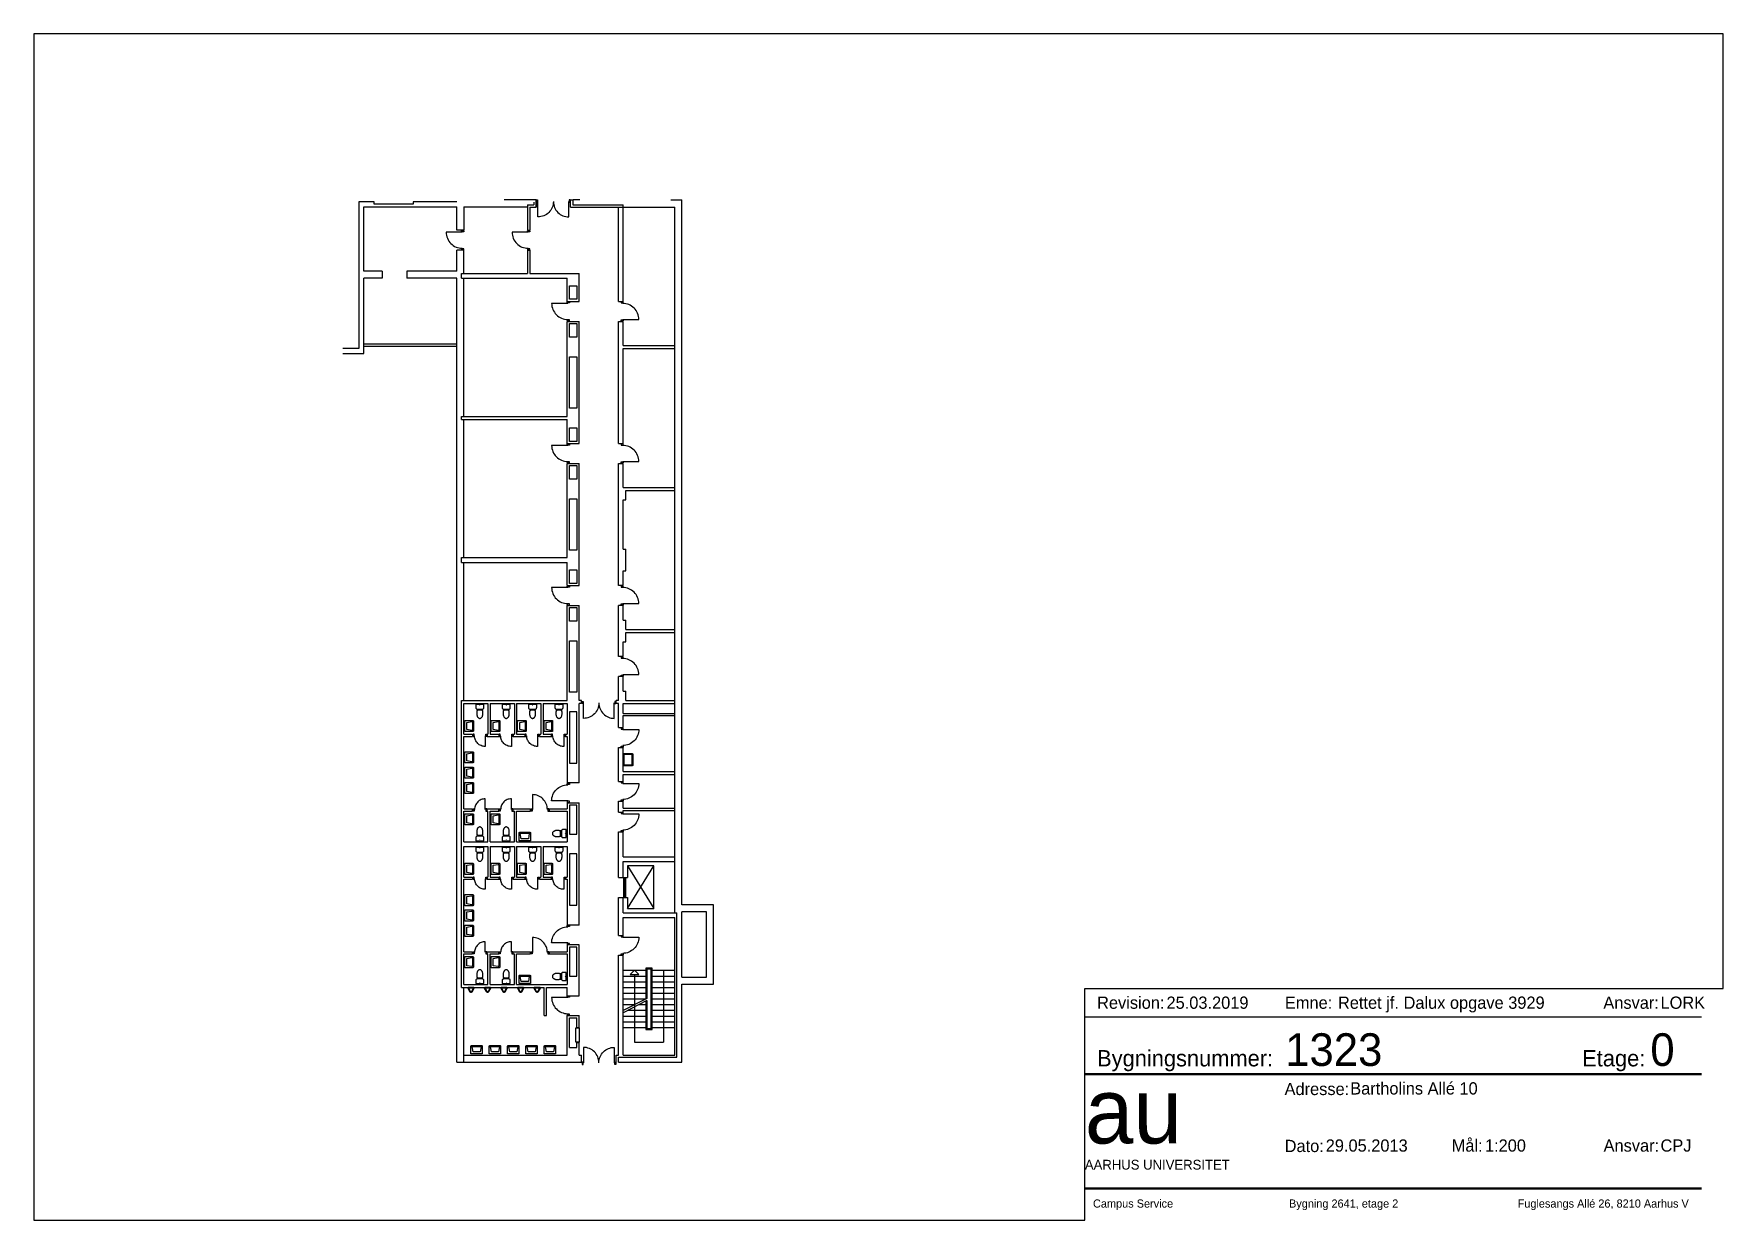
# Paper-space layout 'A3_pdf_liggende' of a CAD drawing. Header units: millimetres. Extents: x 0 to 414, y 0 to 291.
# The model-space entities are those that its viewports show. They can reach past a viewport. Long polylines and large blocks are cut down to what shows.
import ezdxf

# ---------------------------------------------------------------- set-up
doc = ezdxf.new("R2010")
doc.units = ezdxf.units.MM
doc.header["$LTSCALE"] = 100
doc.linetypes.add('HIDDEN', pattern=[5, 4, -1])
for name, color, linetype in [('A12----', 1, 'Continuous'), ('A21----', 7, 'Continuous'), ('A22--U-', 3, 'Continuous'), ('A24----', 1, 'Continuous'), ('A321---', 1, 'Continuous'), ('A59----', 2, 'Continuous'), ('A66----', 12, 'Continuous'), ('A89--Y-', 12, 'Continuous')]:
    doc.layers.add(name, color=color, linetype=linetype)
doc.layers.add('tegningsopsætning', color=7, linetype='Continuous', lineweight=50)
doc.styles.add('ISO', font='ISO')
doc.styles.add('tegningshoved str 3', font='', dxfattribs={"height": 3})
doc.styles.add('tegningshoved str 8', font='', dxfattribs={"height": 8})
doc.styles.get('tegningshoved str 3').set_extended_font_data('AU Passata')
doc.styles.get('tegningshoved str 8').set_extended_font_data('AU Passata')

# ---------------------------------------------------------------- blocks, each defined once
blk = doc.blocks.new('Tegningshoved')
at = {"layer": 'tegningsopsætning'}
for points in [[(0, 28), (151, 28)], [(0, 0), (151, 0)]]:
    blk.add_lwpolyline(points, dxfattribs=at)
at = {"layer": 'tegningsopsætning', "attachment_point": 1}
for s, width, insert, char_height in [('{\\fAU Passata|b0|i0|c0|p34;Bygningsnummer:}', 14.039, (3, 33.89), 4), ('{\\fAU Passata|b0|i0|c0|p34;Etage:}', 14.039, (121.82, 33.89), 4), ('{\\fAU Passata|b0|i0|c0|p34;Adresse:}', 14.039, (48.92, 25.86), 3), ('{\\fAU Passata|b0|i0|c0|p34;Mål:}', 14.039, (89.85, 12), 3), ('{\\fAU Passata|b0|i0|c0|p34;Dato:}', 14.039, (48.94, 11.9), 3), ('{\\fAU Passata|b0|i0|c0|p34;Ansvar:}', 14.039, (127.06, 12), 3), ('{\\fAU Passata|b0|i0|c0|p34;AARHUS UNIVERSITET}', 76.8942, (0, 7), 2.4)]:
    blk.add_mtext_dynamic_manual_height_columns(s, width=width, gutter_width=1250, heights=[0], dxfattribs=dict(at, insert=insert, char_height=char_height))
at = {"layer": 'tegningsopsætning', "attachment_point": 1, "style": 'ISO'}
for s, width, heights, insert, char_height in [('{\\fAU Peto|b0|i0|c0|p82;au}', 20.8914, [10], (0, 27), 16), ('{\\fAU Passata Light|b0|i0|c0|p34;Campus Service^I^I^I^IBygning 2641, etage 2^I^I^I^IFuglesangs Allé 26, 8210 Aarhus V}', 148.2946, [0], (2, -2.71), 2)]:
    blk.add_mtext_dynamic_manual_height_columns(s, width=width, gutter_width=1250, heights=heights, dxfattribs=dict(at, insert=insert, char_height=char_height))
blk = doc.blocks.new('aml. tegningshoved blok')
blk.add_blockref('Tegningshoved', (-156.36, 7.8))
at = {"layer": 'tegningsopsætning'}
for tag, p, height, style in [('XXXX', (-107.28, 37.8), 8, 'tegningshoved str 8'), ('X', (-17.84, 37.8), 8, 'tegningshoved str 8'), ('XXX', (-91.36, 30.8), 3, 'tegningshoved str 3'), ('XX.XX.2012', (-97.36, 16.8), 3, 'tegningshoved str 3'), ('1:XXX', (-58.36, 16.8), 3, 'tegningshoved str 3'), ('XXX', (-15.36, 16.8), 3, 'tegningshoved str 3')]:
    blk.add_attdef(tag, p, '', height=height, dxfattribs=dict(at, style=style))
blk = doc.blocks.new('Rev. blok')
for points in [[(-151, 11), (0, 11)], [(-151, 4), (0, 4)]]:
    blk.add_lwpolyline(points)
at = {"char_height": 3, "attachment_point": 1, "style": 'tegningshoved str 3'}
for s, insert in [('Revision:', (-148, 9)), ('Emne:', (-102, 9)), ('Ansvar:', (-24, 9))]:
    blk.add_mtext_dynamic_manual_height_columns(s, width=7, gutter_width=15, heights=[0], dxfattribs=dict(at, insert=insert))
at = {"style": 'tegningshoved str 3'}
for tag, p in [('XX.XX.2012', (-131, 6)), ('XXX', (-89, 6)), ('XXX', (-10, 6))]:
    blk.add_attdef(tag, p, '', height=3, dxfattribs=at)
blk = doc.blocks.new('D97V')
for points in [[(20, 0), (20, 110), (70, 110), (70, 0)], [(950, 0), (950, 110), (900, 110), (900, 0)]]:
    blk.add_lwpolyline(points, close=True)
blk.add_lwpolyline([(90, 30), (90, -760, 0.414214), (880, 30, 0.414214)], format="xyb")
blk = doc.blocks.new('D97H')
for points in [[(-950, 110), (-900, 110), (-900, 0), (-950, 0)], [(-20, 0), (-20, 110), (-70, 110), (-70, 0)]]:
    blk.add_lwpolyline(points, close=True)
blk.add_lwpolyline([(-90, 30), (-90, -760, -0.414214), (-880, 30)], format="xyb")
blk = doc.blocks.new('RENGVASK')
blk.add_line((-305, -35), (305, -35))
blk.add_lwpolyline([(300, 0, -0.414214), (305, -5), (305, -425, -0.414214), (270, -460), (-270, -460, -0.414214), (-305, -425), (-305, -5, -0.414214), (-300, 0)], format="xyb", close=True)
blk.add_lwpolyline([(260, -35, -0.414214), (270, -45), (270, -415, -0.414214), (260, -425), (-260, -425, -0.414214), (-270, -415), (-270, -45, -0.414214), (-260, -35)], format="xyb")
blk = doc.blocks.new('D169D')
for points in [[(20, 110), (70, 110), (70, 0), (20, 0)], [(1670, 0), (1670, 110), (1620, 110), (1620, 0)]]:
    blk.add_lwpolyline(points, close=True)
for points in [[(845, 30, -0.414214), (90, -725), (90, 30)], [(845, 30, 0.414214), (1600, -725), (1600, 30)]]:
    blk.add_lwpolyline(points, format="xyb")
blk = doc.blocks.new('PIL')
for p, q in [((0, 0), (-212, -212)), ((0, 0), (212, -212)), ((-212, -212), (212, -212))]:
    blk.add_line(p, q)
blk = doc.blocks.new('D71V')
for p, q in [((70, 110), (20, 110)), ((20, 110), (20, 0)), ((20, 0), (70, 0)), ((70, 0), (70, 110)), ((90, 28), (90, -492)), ((640, 0), (640, 110)), ((640, 110), (690, 110)), ((690, 0), (640, 0)), ((690, 110), (690, 0))]:
    blk.add_line(p, q)
blk.add_arc((91, 37), 529, 269.84255, 359.06613)
blk = doc.blocks.new('D71H')
for points in [[(-640, 110), (-690, 110), (-690, 0), (-640, 0)], [(-20, 0), (-70, 0), (-70, 110), (-20, 110)]]:
    blk.add_lwpolyline(points, close=True)
blk.add_lwpolyline([(-90, 28), (-90, -492, -0.41025), (-620, 28)], format="xyb")
blk = doc.blocks.new('D91H')
for points in [[(-840, 110), (-890, 110), (-890, 0), (-840, 0)], [(-20, 0), (-70, 0), (-70, 110), (-20, 110)]]:
    blk.add_lwpolyline(points, close=True)
blk.add_lwpolyline([(-820, 30, 0.414214), (-90, -700), (-90, 30)], format="xyb")
blk = doc.blocks.new('HV')
for points in [[(-235, -470, -0.414214), (-275, -430), (-275, -50), (275, -50), (275, -430, -0.414214), (235, -470)], [(-201, -420, -0.468921), (-221, -396), (-175, -150), (175, -150), (221, -396, -0.468921), (201, -420)]]:
    blk.add_lwpolyline(points, format="xyb", close=True)
blk = doc.blocks.new('TOI')
blk.add_lwpolyline([(-200, -200, 0.414214), (-125, -275), (125, -275, 0.414214), (200, -200), (200, -50), (-200, -50)], format="xyb", close=True)
blk.add_lwpolyline([(-132, -275), (-142, -375, 0.055722), (-150, -447), (-150, -500, 0.067326), (-138, -590, 0.079706), (-106, -659, 0.107125), (-54, -710, 0.140126), (0, -725, 0.140126), (54, -710, 0.107125), (106, -659, 0.079706), (138, -590, 0.067326), (150, -500), (150, -447, 0.055722), (142, -375), (132, -275)], format="xyb")
blk.add_lwpolyline([(142, -375), (94, -325), (-94, -325), (-142, -375)])
at = {"const_width": 19.8}
blk.add_lwpolyline([(-10, -97, 1), (10, -97, 1)], format="xyb", close=True, dxfattribs=at)
blk = doc.blocks.new('URINAL')
for points in [[(141, 0), (-141, 0, 0.579258), (-158, -30), (-69, -182, 0.573544), (69, -182), (158, -30, 0.579258)], [(123, -30), (-123, -30), (-43, -167, 0.573544), (43, -167)]]:
    blk.add_lwpolyline(points, format="xyb", close=True)

msp = doc.modelspace()

# ---------------------------------------------------------------- linework, layer by layer
at = {"layer": 'A12----'}
for p, q in [((-138867167, 257806467), (-138867167, 257807617)), ((-138866817, 257807617), (-138866817, 257806467)), ((-138866817, 257807617), (-138863697, 257807617)), ((-138863277, 257807607), (-138863277, 257807847)), ((-138861587, 257807607), (-138861587, 257807957)), ((-138861587, 257807607), (-138856677, 257807607)), ((-138861137, 257807957), (-138861467, 257807957)), ((-138859007, 257807607), (-138856487, 257807607)), ((-138856677, 257807957), (-138856137, 257807957)), ((-138856487, 257773027), (-138856487, 257807607)), ((-138856137, 257773422), (-138856137, 257807957)), ((-138866817, 257806467), (-138867167, 257806467)), ((-138866817, 257805497), (-138867167, 257805497)), ((-138867167, 257804467), (-138867167, 257805497)), ((-138867167, 257804467), (-138867167, 257805497)), ((-138866817, 257804347), (-138866817, 257805497)), ((-138870827, 257804467), (-138871717, 257804467)), ((-138870827, 257804467), (-138870827, 257804117)), ((-138869617, 257804467), (-138869617, 257804117)), ((-138867167, 257804467), (-138869617, 257804467)), ((-138870827, 257804117), (-138871717, 257804117)), ((-138867167, 257804117), (-138869617, 257804117)), ((-138867167, 257765707), (-138867167, 257804117)), ((-138867167, 257800787), (-138867167, 257804117)), ((-138866817, 257797347), (-138866817, 257804117)), ((-138866817, 257790427), (-138866817, 257797197)), ((-138866817, 257783427), (-138866817, 257790197)), ((-138856137, 257769872), (-138856137, 257773072)), ((-138856137, 257765707), (-138856137, 257769522)), ((-138866817, 257765707), (-138866817, 257769357)), ((-138867167, 257765707), (-138866817, 257765707)), ((-138859247, 257765707), (-138856137, 257765707))]:
    msp.add_line(p, q, dxfattribs=at)
for points in [[(-138856137, 257769522), (-138854587, 257769522), (-138854587, 257773422), (-138856137, 257773422)], [(-138856137, 257769872), (-138854937, 257769872), (-138854937, 257773072), (-138856137, 257773072)]]:
    msp.add_lwpolyline(points, dxfattribs=at)
at = {"layer": 'A21----'}
for p, q in [((-138863277, 257807957), (-138864847, 257807957)), ((-138863697, 257807717), (-138863387, 257807717)), ((-138863587, 257807607), (-138863277, 257807607)), ((-138863387, 257807847), (-138863387, 257807717)), ((-138863277, 257807617), (-138863277, 257807957)), ((-138863277, 257807957), (-138863277, 257807607)), ((-138861587, 257807617), (-138861587, 257807957)), ((-138861587, 257807617), (-138861587, 257807957)), ((-138861587, 257807957), (-138861477, 257807957)), ((-138861587, 257807957), (-138861467, 257807957)), ((-138861587, 257807607), (-138859237, 257807607)), ((-138861477, 257807957), (-138861477, 257807717)), ((-138861477, 257807717), (-138859007, 257807717)), ((-138871717, 257800907), (-138867167, 257800907)), ((-138871717, 257800797), (-138867167, 257800797)), ((-138866927, 257769357), (-138866927, 257783427)), ((-138866817, 257781777), (-138866817, 257783277)), ((-138866817, 257778117), (-138866817, 257781667)), ((-138866817, 257776507), (-138866817, 257778007)), ((-138866817, 257774777), (-138866817, 257776277)), ((-138866817, 257771117), (-138866817, 257774667)), ((-138856377, 257765947), (-138856377, 257773027)), ((-138856487, 257766057), (-138856487, 257772797)), ((-138866817, 257769507), (-138866817, 257771007)), ((-138866817, 257766057), (-138861757, 257766057)), ((-138866817, 257765707), (-138861047, 257765707)), ((-138861167, 257766057), (-138861047, 257766057)), ((-138861047, 257765707), (-138861047, 257766057)), ((-138859357, 257765707), (-138859357, 257766057)), ((-138859357, 257766057), (-138859237, 257766057)), ((-138859247, 257765947), (-138856377, 257765947)), ((-138859247, 257765707), (-138859247, 257765947)), ((-138859007, 257766057), (-138856487, 257766057))]:
    msp.add_line(p, q, dxfattribs=at)
at = {"layer": 'A21----', "linetype": 'Continuous'}
for points in [[(-138871717, 257807857), (-138871967, 257807857), (-138871967, 257800677), (-138872749, 257800677)], [(-138871717, 257804467), (-138871717, 257807617), (-138867167, 257807617)], [(-138867167, 257807857), (-138869307, 257807857), (-138869307, 257807747), (-138871217, 257807747), (-138871217, 257807857), (-138871697, 257807857)], [(-138872749, 257800427), (-138871717, 257800427), (-138871717, 257804117)]]:
    msp.add_lwpolyline(points, dxfattribs=at)
at = {"layer": 'A22--U-'}
for p, q in [((-138863697, 257807717), (-138863697, 257806467)), ((-138863587, 257807607), (-138863587, 257806467)), ((-138859237, 257802977), (-138859237, 257807607)), ((-138859007, 257802977), (-138859007, 257807717)), ((-138863697, 257806467), (-138863587, 257806467)), ((-138863697, 257805497), (-138863697, 257804347)), ((-138863697, 257805497), (-138863587, 257805497)), ((-138863587, 257805497), (-138863587, 257804347)), ((-138866927, 257804347), (-138863697, 257804347)), ((-138866927, 257804117), (-138866927, 257804347)), ((-138863587, 257804347), (-138861167, 257804347)), ((-138861167, 257802977), (-138861167, 257804347)), ((-138866927, 257804117), (-138861757, 257804117)), ((-138861757, 257802977), (-138861757, 257804117)), ((-138861757, 257802977), (-138861167, 257802977)), ((-138859237, 257802977), (-138859007, 257802977)), ((-138861757, 257797347), (-138861757, 257802007)), ((-138861757, 257802007), (-138861167, 257802007)), ((-138861167, 257796017), (-138861167, 257802007)), ((-138859237, 257802007), (-138859007, 257802007)), ((-138859237, 257796017), (-138859237, 257802007)), ((-138859007, 257800827), (-138859007, 257802007)), ((-138859007, 257800827), (-138856487, 257800827)), ((-138859007, 257796017), (-138859007, 257800677)), ((-138859007, 257800677), (-138856487, 257800677)), ((-138866927, 257797347), (-138861757, 257797347)), ((-138866927, 257797197), (-138866927, 257797347)), ((-138866927, 257797197), (-138861757, 257797197)), ((-138861757, 257796017), (-138861757, 257797197)), ((-138861757, 257796017), (-138861167, 257796017)), ((-138859237, 257796017), (-138859007, 257796017)), ((-138861757, 257790427), (-138861757, 257795047)), ((-138861757, 257795047), (-138861167, 257795047)), ((-138861167, 257789057), (-138861167, 257795047)), ((-138859237, 257795047), (-138859007, 257795047)), ((-138859237, 257789057), (-138859237, 257795047)), ((-138859007, 257793867), (-138859007, 257795047)), ((-138859007, 257793867), (-138856487, 257793867)), ((-138858887, 257793257), (-138858887, 257793717)), ((-138858887, 257793717), (-138856487, 257793717)), ((-138859007, 257793257), (-138858887, 257793257)), ((-138859007, 257790847), (-138859007, 257793257)), ((-138866927, 257790427), (-138861757, 257790427)), ((-138866927, 257790197), (-138866927, 257790427)), ((-138866927, 257790197), (-138861757, 257790197)), ((-138861757, 257789057), (-138861757, 257790197)), ((-138859007, 257790847), (-138858887, 257790847)), ((-138858887, 257789777), (-138858887, 257790847)), ((-138859007, 257789777), (-138858887, 257789777)), ((-138859007, 257789057), (-138859007, 257789777)), ((-138861757, 257789057), (-138861167, 257789057)), ((-138859007, 257789057), (-138859237, 257789057)), ((-138861757, 257783427), (-138861757, 257788087)), ((-138861757, 257788087), (-138861167, 257788087)), ((-138861167, 257783427), (-138861167, 257788087)), ((-138859007, 257788087), (-138859237, 257788087)), ((-138859237, 257785577), (-138859237, 257788087)), ((-138859007, 257787367), (-138859007, 257788087)), ((-138859007, 257787367), (-138858887, 257787367)), ((-138858887, 257786907), (-138858887, 257787367)), ((-138858887, 257786907), (-138856487, 257786907)), ((-138859007, 257786297), (-138858887, 257786297)), ((-138859007, 257785577), (-138859007, 257786297)), ((-138858887, 257786297), (-138858887, 257786757)), ((-138858887, 257786757), (-138856487, 257786757)), ((-138859007, 257785577), (-138859237, 257785577)), ((-138859007, 257784607), (-138859237, 257784607)), ((-138859237, 257783427), (-138859237, 257784607)), ((-138859007, 257783887), (-138859007, 257784607)), ((-138859007, 257783887), (-138858887, 257783887)), ((-138858887, 257783427), (-138858887, 257783887)), ((-138866927, 257783427), (-138861757, 257783427)), ((-138866817, 257783277), (-138865635, 257783277)), ((-138865635, 257783277), (-138865635, 257781777)), ((-138865525, 257783277), (-138864342, 257783277)), ((-138865525, 257783277), (-138865525, 257781777)), ((-138864342, 257783277), (-138864342, 257781777)), ((-138864232, 257783277), (-138863050, 257783277)), ((-138864232, 257783277), (-138864232, 257781777)), ((-138863050, 257783277), (-138863050, 257781777)), ((-138862940, 257783277), (-138861757, 257783277)), ((-138862940, 257783277), (-138862940, 257781777)), ((-138861757, 257783277), (-138861757, 257781777)), ((-138861047, 257783427), (-138861167, 257783427)), ((-138861167, 257779387), (-138861167, 257783277)), ((-138861047, 257783277), (-138861167, 257783277)), ((-138861047, 257783277), (-138861047, 257783427)), ((-138859237, 257783427), (-138859357, 257783427)), ((-138859357, 257783277), (-138859357, 257783427)), ((-138859237, 257783277), (-138859357, 257783277)), ((-138859237, 257782097), (-138859237, 257783277)), ((-138859007, 257782797), (-138859007, 257783277)), ((-138859007, 257783277), (-138856487, 257783277)), ((-138859007, 257782797), (-138856487, 257782797)), ((-138858887, 257783427), (-138856487, 257783427)), ((-138859237, 257782097), (-138859007, 257782097)), ((-138859007, 257782097), (-138859007, 257782687)), ((-138859007, 257782687), (-138856487, 257782687)), ((-138866817, 257781777), (-138866387, 257781777)), ((-138866817, 257781667), (-138866387, 257781667)), ((-138866387, 257781777), (-138866387, 257781667)), ((-138865677, 257781777), (-138865635, 257781777)), ((-138865677, 257781777), (-138865677, 257781667)), ((-138865677, 257781667), (-138865107, 257781667)), ((-138865525, 257781777), (-138865107, 257781777)), ((-138865107, 257781777), (-138865107, 257781667)), ((-138864397, 257781777), (-138864342, 257781777)), ((-138864397, 257781777), (-138864397, 257781667)), ((-138864397, 257781667), (-138863827, 257781667)), ((-138864232, 257781777), (-138863827, 257781777)), ((-138863827, 257781777), (-138863827, 257781667)), ((-138863117, 257781777), (-138863050, 257781777)), ((-138863117, 257781777), (-138863117, 257781667)), ((-138863117, 257781667), (-138862547, 257781667)), ((-138862940, 257781777), (-138862547, 257781777)), ((-138862547, 257781777), (-138862547, 257781667)), ((-138861837, 257781777), (-138861757, 257781777)), ((-138861837, 257781777), (-138861837, 257781667)), ((-138861837, 257781667), (-138861757, 257781667)), ((-138861757, 257781667), (-138861757, 257779387)), ((-138859237, 257779457), (-138859237, 257781127)), ((-138859237, 257781127), (-138859007, 257781127)), ((-138859007, 257779947), (-138859007, 257781127)), ((-138859237, 257779457), (-138859007, 257779457)), ((-138859007, 257779947), (-138856487, 257779947)), ((-138859007, 257779457), (-138859007, 257779797)), ((-138859007, 257779797), (-138856487, 257779797)), ((-138861167, 257779387), (-138861757, 257779387)), ((-138866817, 257778117), (-138866387, 257778117)), ((-138866817, 257778007), (-138866387, 257778007)), ((-138866387, 257778007), (-138866387, 257778117)), ((-138865677, 257778007), (-138865677, 257778117)), ((-138865677, 257778117), (-138865107, 257778117)), ((-138865677, 257778007), (-138865635, 257778007)), ((-138865635, 257776507), (-138865635, 257778007)), ((-138865525, 257776507), (-138865525, 257778007)), ((-138865525, 257778007), (-138865107, 257778007)), ((-138865107, 257778007), (-138865107, 257778117)), ((-138864397, 257778007), (-138864397, 257778117)), ((-138864397, 257778117), (-138863547, 257778117)), ((-138864397, 257778007), (-138864342, 257778007)), ((-138864342, 257776507), (-138864342, 257778007)), ((-138864232, 257776507), (-138864232, 257778007)), ((-138864232, 257778007), (-138863547, 257778007)), ((-138863547, 257778007), (-138863547, 257778117)), ((-138862637, 257778117), (-138862637, 257778007)), ((-138862637, 257778117), (-138861757, 257778117)), ((-138862637, 257778007), (-138861757, 257778007)), ((-138861757, 257778417), (-138861167, 257778417)), ((-138861757, 257778417), (-138861757, 257778117)), ((-138861757, 257778007), (-138861757, 257776507)), ((-138861167, 257772427), (-138861167, 257778417)), ((-138859237, 257777957), (-138859237, 257778487)), ((-138859237, 257778487), (-138859007, 257778487)), ((-138859237, 257777957), (-138859007, 257777957)), ((-138859007, 257778147), (-138859007, 257778487)), ((-138859007, 257778147), (-138856487, 257778147)), ((-138859007, 257777957), (-138859007, 257778037)), ((-138859007, 257778037), (-138856487, 257778037)), ((-138859237, 257774747), (-138859237, 257776987)), ((-138859237, 257776987), (-138859007, 257776987)), ((-138859007, 257775767), (-138859007, 257776987)), ((-138866817, 257776507), (-138865635, 257776507)), ((-138866817, 257776277), (-138865635, 257776277)), ((-138865635, 257776277), (-138865635, 257774777)), ((-138865525, 257776507), (-138864342, 257776507)), ((-138865525, 257776277), (-138865525, 257774777)), ((-138865525, 257776277), (-138864342, 257776277)), ((-138864342, 257776277), (-138864342, 257774777)), ((-138864232, 257776507), (-138861757, 257776507)), ((-138864232, 257776277), (-138864232, 257774777)), ((-138864232, 257776277), (-138863050, 257776277)), ((-138863050, 257776277), (-138863050, 257774777)), ((-138862940, 257776277), (-138862940, 257774777)), ((-138862940, 257776277), (-138861757, 257776277)), ((-138861757, 257776277), (-138861757, 257774777)), ((-138859007, 257775767), (-138856487, 257775767)), ((-138859007, 257774747), (-138859007, 257775537)), ((-138859007, 257775537), (-138856487, 257775537)), ((-138866817, 257774777), (-138866387, 257774777)), ((-138866817, 257774667), (-138866387, 257774667)), ((-138866387, 257774777), (-138866387, 257774667)), ((-138865677, 257774777), (-138865677, 257774667)), ((-138865677, 257774777), (-138865635, 257774777)), ((-138865677, 257774667), (-138865107, 257774667)), ((-138865525, 257774777), (-138865107, 257774777)), ((-138865107, 257774777), (-138865107, 257774667)), ((-138864397, 257774777), (-138864397, 257774667)), ((-138864397, 257774777), (-138864342, 257774777)), ((-138864397, 257774667), (-138863827, 257774667)), ((-138864232, 257774777), (-138863827, 257774777)), ((-138863827, 257774777), (-138863827, 257774667)), ((-138863117, 257774777), (-138863117, 257774667)), ((-138863117, 257774777), (-138863050, 257774777)), ((-138863117, 257774667), (-138862547, 257774667)), ((-138862940, 257774777), (-138862547, 257774777)), ((-138862547, 257774777), (-138862547, 257774667)), ((-138861837, 257774777), (-138861837, 257774667)), ((-138861837, 257774777), (-138861757, 257774777)), ((-138861837, 257774667), (-138861757, 257774667)), ((-138861757, 257774667), (-138861757, 257772427)), ((-138859237, 257774747), (-138859007, 257774747)), ((-138859237, 257771917), (-138859237, 257773777)), ((-138859237, 257773777), (-138859007, 257773777)), ((-138859007, 257773027), (-138859007, 257773777)), ((-138859007, 257773027), (-138856377, 257773027)), ((-138861167, 257772427), (-138861757, 257772427)), ((-138859007, 257771917), (-138859007, 257772797)), ((-138859007, 257772797), (-138856487, 257772797)), ((-138861757, 257771457), (-138861757, 257771117)), ((-138861167, 257771457), (-138861757, 257771457)), ((-138861167, 257768962), (-138861167, 257771457)), ((-138859237, 257771917), (-138859007, 257771917)), ((-138866817, 257771117), (-138866387, 257771117)), ((-138866817, 257771007), (-138866387, 257771007)), ((-138866387, 257771007), (-138866387, 257771117)), ((-138865677, 257771117), (-138865107, 257771117)), ((-138865677, 257771007), (-138865677, 257771117)), ((-138865677, 257771007), (-138865635, 257771007)), ((-138865635, 257769507), (-138865635, 257771007)), ((-138865525, 257771007), (-138865107, 257771007)), ((-138865525, 257769507), (-138865525, 257771007)), ((-138865107, 257771007), (-138865107, 257771117)), ((-138864397, 257771117), (-138863547, 257771117)), ((-138864397, 257771007), (-138864397, 257771117)), ((-138864397, 257771007), (-138864342, 257771007)), ((-138864342, 257769507), (-138864342, 257771007)), ((-138864232, 257771007), (-138863547, 257771007)), ((-138864232, 257769507), (-138864232, 257771007)), ((-138863547, 257771007), (-138863547, 257771117)), ((-138862637, 257771117), (-138861757, 257771117)), ((-138862637, 257771117), (-138862637, 257771007)), ((-138862637, 257771007), (-138861757, 257771007)), ((-138861757, 257771007), (-138861757, 257769507)), ((-138859237, 257770947), (-138859007, 257770947)), ((-138859237, 257766057), (-138859237, 257770947)), ((-138859007, 257766057), (-138859007, 257770947)), ((-138866817, 257769507), (-138865635, 257769507)), ((-138865525, 257769507), (-138864342, 257769507)), ((-138864232, 257769507), (-138861757, 257769507)), ((-138866927, 257769357), (-138862877, 257769357)), ((-138862877, 257767992), (-138862877, 257769357)), ((-138862767, 257767992), (-138862767, 257769357)), ((-138862767, 257769357), (-138861757, 257769357)), ((-138861757, 257768962), (-138861757, 257769357)), ((-138861757, 257768962), (-138861167, 257768962)), ((-138862877, 257767992), (-138862767, 257767992)), ((-138861757, 257767992), (-138861167, 257767992)), ((-138861757, 257766057), (-138861757, 257767992)), ((-138861647, 257767882), (-138861277, 257767882)), ((-138861647, 257766427), (-138861647, 257767882)), ((-138861277, 257767402), (-138861277, 257767882)), ((-138861167, 257767402), (-138861167, 257767992)), ((-138861277, 257767402), (-138861167, 257767402)), ((-138861647, 257766427), (-138861277, 257766427)), ((-138861277, 257766672), (-138861167, 257766672)), ((-138861277, 257766427), (-138861277, 257766672)), ((-138861167, 257766057), (-138861167, 257766672))]:
    msp.add_line(p, q, dxfattribs=at)
for points in [[(-138861647, 257803087), (-138861647, 257803747), (-138861277, 257803747), (-138861277, 257803087)], [(-138861277, 257801237), (-138861647, 257801237), (-138861647, 257801897), (-138861277, 257801897)], [(-138861277, 257797752), (-138861647, 257797752), (-138861647, 257800267), (-138861277, 257800267)], [(-138861647, 257796127), (-138861647, 257796787), (-138861277, 257796787), (-138861277, 257796127)], [(-138861277, 257794277), (-138861647, 257794277), (-138861647, 257794937), (-138861277, 257794937)], [(-138861277, 257790792), (-138861647, 257790792), (-138861647, 257793307), (-138861277, 257793307)], [(-138861647, 257789167), (-138861647, 257789827), (-138861277, 257789827), (-138861277, 257789167)], [(-138861277, 257787317), (-138861647, 257787317), (-138861647, 257787977), (-138861277, 257787977)], [(-138861277, 257783832), (-138861647, 257783832), (-138861647, 257786347), (-138861277, 257786347)], [(-138861277, 257782872), (-138861647, 257782872), (-138861647, 257780357), (-138861277, 257780357)], [(-138861647, 257778307), (-138861647, 257776877), (-138861277, 257776877), (-138861277, 257778307)], [(-138861277, 257775912), (-138861647, 257775912), (-138861647, 257773397), (-138861277, 257773397)], [(-138861277, 257769917), (-138861277, 257771347), (-138861647, 257771347), (-138861647, 257769917)]]:
    msp.add_lwpolyline(points, close=True, dxfattribs=at)
at = {"layer": 'A24----', "linetype": 'HIDDEN'}
for p, q in [((-138859007, 257770207), (-138857907, 257770207)), ((-138859007, 257769927), (-138857907, 257769927)), ((-138859007, 257769647), (-138857907, 257769647)), ((-138857907, 257770307), (-138857907, 257768807)), ((-138857637, 257770307), (-138857907, 257770307)), ((-138857637, 257770257), (-138857857, 257770257)), ((-138857857, 257770257), (-138857857, 257768833)), ((-138859007, 257769367), (-138857907, 257769367)), ((-138859007, 257769087), (-138857907, 257769087)), ((-138857857, 257768833), (-138859007, 257768238)), ((-138859007, 257768807), (-138857907, 257768807)), ((-138857857, 257768720), (-138859007, 257768126)), ((-138859007, 257768527), (-138858449, 257768527))]:
    msp.add_line(p, q, dxfattribs=at)
at = {"layer": 'A24----'}
for p, q in [((-138858457, 257769995), (-138858457, 257766682)), ((-138857637, 257767357), (-138857637, 257770307)), ((-138857587, 257770307), (-138857637, 257770307)), ((-138857587, 257767307), (-138857587, 257770307)), ((-138857587, 257770207), (-138856487, 257770207)), ((-138857587, 257769927), (-138856487, 257769927)), ((-138857587, 257769647), (-138856487, 257769647)), ((-138857037, 257770207), (-138857037, 257766682)), ((-138857907, 257768694), (-138857907, 257767307)), ((-138857857, 257768720), (-138857857, 257767357)), ((-138857587, 257769367), (-138856487, 257769367)), ((-138857587, 257769087), (-138856487, 257769087)), ((-138857587, 257768807), (-138856487, 257768807)), ((-138859007, 257768247), (-138858991, 257768247)), ((-138859007, 257767967), (-138857907, 257767967)), ((-138858773, 257768247), (-138857907, 257768247)), ((-138858231, 257768527), (-138857907, 257768527)), ((-138857587, 257768527), (-138856487, 257768527)), ((-138857587, 257768247), (-138856487, 257768247)), ((-138857587, 257767967), (-138856487, 257767967)), ((-138856504, 257768247), (-138856487, 257768247)), ((-138859007, 257767687), (-138857907, 257767687)), ((-138859007, 257767407), (-138857907, 257767407)), ((-138857907, 257767307), (-138857587, 257767307)), ((-138857857, 257767357), (-138857637, 257767357)), ((-138857587, 257767687), (-138856487, 257767687)), ((-138857587, 257767407), (-138856487, 257767407)), ((-138858457, 257766682), (-138857037, 257766682))]:
    msp.add_line(p, q, dxfattribs=at)
at = {"layer": 'A66----'}
for p, q in [((-138858807, 257775332), (-138858807, 257774747)), ((-138857507, 257775332), (-138858807, 257775332)), ((-138858807, 257773232), (-138857507, 257775332)), ((-138858807, 257775332), (-138857507, 257773232)), ((-138857507, 257773232), (-138857507, 257775332)), ((-138858987, 257773777), (-138858987, 257774747)), ((-138858987, 257774747), (-138858807, 257774747)), ((-138858937, 257773777), (-138858937, 257774747)), ((-138858887, 257773777), (-138858887, 257774747)), ((-138858987, 257774262), (-138858887, 257774262)), ((-138858987, 257773777), (-138858807, 257773777)), ((-138858807, 257773777), (-138858807, 257773232)), ((-138858807, 257773232), (-138857507, 257773232))]:
    msp.add_line(p, q, dxfattribs=at)
at = {"layer": 'A89--Y-'}
msp.add_lwpolyline([(-138861167, 257766692), (-138861337, 257766692), (-138861337, 257767382), (-138861167, 257767382)], close=True, dxfattribs=at)

# ---------------------------------------------------------------- block references
at = {"layer": 'A24----'}
msp.add_blockref('PIL', (-138858457, 257770207), dxfattribs=at)
at = {"layer": 'A321---'}
for name, p in [('D169D', (-138863277, 257807847)), ('D169D', (-138861047, 257783277)), ('D71H', (-138865677, 257781667)), ('D71H', (-138864397, 257781667)), ('D71H', (-138863117, 257781667)), ('D71H', (-138861837, 257781667)), ('D71H', (-138865677, 257774667)), ('D71H', (-138864397, 257774667)), ('D71H', (-138863117, 257774667)), ('D71H', (-138861837, 257774667))]:
    msp.add_blockref(name, p, dxfattribs=at)
for name, p, rotation in [('D97V', (-138866927, 257806467), 270), ('D97V', (-138863697, 257806467), 270), ('D97V', (-138861757, 257802977), 270), ('D97V', (-138859007, 257802007), 90), ('D97V', (-138861757, 257796017), 270), ('D97V', (-138859007, 257795047), 90), ('D97V', (-138861757, 257789057), 270), ('D97V', (-138859007, 257788087), 90), ('D97V', (-138859007, 257784607), 90), ('D97H', (-138859007, 257782097), 90), ('D97H', (-138859007, 257779457), 90), ('D71V', (-138865677, 257778117), 180), ('D71V', (-138864397, 257778117), 180), ('D91H', (-138863547, 257778117), 180), ('D97H', (-138861757, 257778417), 270), ('D97H', (-138859007, 257777957), 90), ('D97H', (-138861757, 257771457), 270), ('D71V', (-138865677, 257771117), 180), ('D71V', (-138864397, 257771117), 180), ('D91H', (-138863547, 257771117), 180), ('D97H', (-138859007, 257771917), 90), ('D97V', (-138861757, 257768962), 270), ('D169D', (-138859357, 257765707), 180)]:
    msp.add_blockref(name, p, dxfattribs=dict(at, rotation=rotation))
at = {"layer": 'A59----'}
for name, p in [('TOI', (-138866035, 257783277)), ('TOI', (-138864742, 257783277)), ('TOI', (-138863450, 257783277)), ('TOI', (-138862157, 257783277)), ('TOI', (-138866035, 257776277)), ('TOI', (-138864742, 257776277)), ('TOI', (-138863450, 257776277)), ('TOI', (-138862157, 257776277)), ('URINAL', (-138866467, 257769357)), ('URINAL', (-138865657, 257769357)), ('URINAL', (-138864847, 257769357)), ('URINAL', (-138864037, 257769357)), ('URINAL', (-138863227, 257769357))]:
    msp.add_blockref(name, p, dxfattribs=at)
for name, p, rotation in [('HV', (-138866817, 257782177), 90), ('HV', (-138865525, 257782177), 90), ('HV', (-138864232, 257782177), 90), ('HV', (-138862940, 257782177), 90), ('HV', (-138866817, 257780642), 90), ('RENGVASK', (-138859007, 257780527), 90), ('HV', (-138866817, 257779892), 90), ('HV', (-138866817, 257779142), 90), ('HV', (-138866817, 257777607), 90), ('HV', (-138865525, 257777607), 90), ('TOI', (-138866035, 257776507), 180), ('TOI', (-138864742, 257776507), 180), ('HV', (-138863832, 257776507), 180), ('TOI', (-138861757, 257776907), 270), ('HV', (-138866817, 257775177), 90), ('HV', (-138865525, 257775177), 90), ('HV', (-138864232, 257775177), 90), ('HV', (-138862940, 257775177), 90), ('HV', (-138866817, 257773642), 90), ('HV', (-138866817, 257772892), 90), ('HV', (-138866817, 257772142), 90), ('HV', (-138866817, 257770607), 90), ('HV', (-138865525, 257770607), 90), ('TOI', (-138866035, 257769507), 180), ('TOI', (-138864742, 257769507), 180), ('HV', (-138863832, 257769507), 180), ('TOI', (-138861757, 257769907), 270), ('HV', (-138866194, 257766057), 180), ('HV', (-138865296, 257766057), 180), ('HV', (-138864398, 257766057), 180), ('HV', (-138863500, 257766057), 180), ('HV', (-138862602, 257766057), 180)]:
    msp.add_blockref(name, p, dxfattribs=dict(at, rotation=rotation))

psp = doc.layouts.new('A3_pdf_liggende')

# ---------------------------------------------------------------- linework, layer by layer
at = {"layer": 'DEFPOINTS'}
psp.add_lwpolyline([(0, 0), (257.45, 0), (257.45, 56.8), (413.81, 56.8), (413.81, 290.68), (0, 290.68), (0, 0)], close=True, dxfattribs=at)

# ---------------------------------------------------------------- block references
ref = psp.add_blockref('Rev. blok', (408.45, 45.8))
ref.add_attrib('XXX', 'LORK', (398.45, 51.8), dxfattribs={"height": 3, "style": 'tegningshoved str 3'})
ref.add_attrib('XXX', 'Rettet jf. Dalux opgave 3929', (319.45, 51.8), dxfattribs={"height": 3, "style": 'tegningshoved str 3'})
ref.add_attrib('XX.XX.2012', '25.03.2019', (277.45, 51.8), dxfattribs={"height": 3, "style": 'tegningshoved str 3'})
ref = psp.add_blockref('aml. tegningshoved blok', (413.81, 0))
ref.add_attrib('XXXX', '1323', (306.52, 37.8), dxfattribs={"layer": 'tegningsopsætning', "height": 8, "style": 'tegningshoved str 8'})
ref.add_attrib('X', '0', (395.96, 37.8), dxfattribs={"layer": 'tegningsopsætning', "height": 8, "style": 'tegningshoved str 8'})
ref.add_attrib('XXX', 'Bartholins Allé 10', (322.45, 30.8), dxfattribs={"layer": 'tegningsopsætning', "height": 3, "style": 'tegningshoved str 3'})
ref.add_attrib('XX.XX.2012', '29.05.2013', (316.45, 16.8), dxfattribs={"layer": 'tegningsopsætning', "height": 3, "style": 'tegningshoved str 3'})
ref.add_attrib('1:XXX', '1:200', (355.45, 16.8), dxfattribs={"layer": 'tegningsopsætning', "height": 3, "style": 'tegningshoved str 3'})
ref.add_attrib('XXX', 'CPJ', (398.45, 16.8), dxfattribs={"layer": 'tegningsopsætning', "height": 3, "style": 'tegningshoved str 3'})

# ---------------------------------------------------------------- viewports
at = {"layer": 'DEFPOINTS', "view_target_point": (-138863668.3, 257786647.76)}
vp = psp.add_viewport(center=(206.9, 145.34), size=(413.81, 290.6818), view_center_point=(17162.57, 381.47), view_height=58136.3684, dxfattribs=at)
vp.dxf.flags = 0x10000  # cut along an outline
vp.dxf.clipping_boundary_handle = psp.add_lwpolyline([(0, 0), (257.45, 0), (257.45, 56.8), (413.81, 56.8), (413.81, 290.68), (0, 290.68), (0, 0)], format="xyb", close=True, dxfattribs={"invisible": 1}).dxf.handle

doc.saveas('drawing.dxf')
